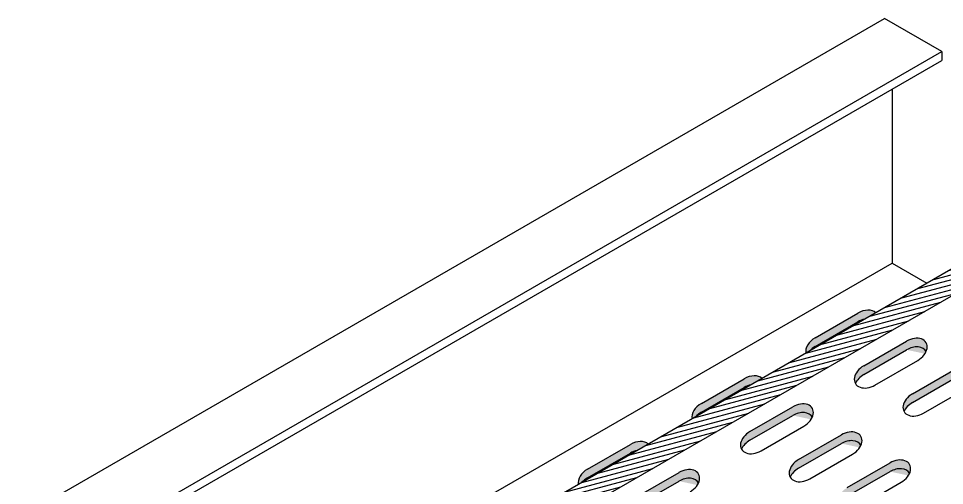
# Model space of a CAD drawing. Header units: millimetres. Extents: x 73539 to 164333, y 19300 to 40000.
# Drawn here: x 123665 to 126739, y 34182 to 35733 of the extents above; entities that cross this region are included whole.
import ezdxf

# ---------------------------------------------------------------- set-up
doc = ezdxf.new("R2010")
doc.units = ezdxf.units.MM

msp = doc.modelspace()

# ---------------------------------------------------------------- hatches: boundary and pattern name
h = msp.add_hatch()
h.set_pattern_fill('ANSI31', color=250, scale=5, angle=330, style=0)
h.set_pattern_definition([(15, (61424.906, -1722.277), (-4.1087523, 15.3340725), [])])
edge = h.paths.add_edge_path()
edge.add_ellipse((127837.2, 35476.5), major_axis=(-19.4, 33.6), ratio=0.56561, start_angle=180, end_angle=360)
edge.add_line((127817.9, 35510), (118959.2, 30395.5))
edge.add_ellipse((118966.4, 30354.9), major_axis=(-23, 39.9), ratio=0.56561, start_angle=212.6369, end_angle=327.3631, ccw=False)
edge.add_line((119000.8, 30330), (127856.6, 35442.9))
h = msp.add_hatch(color=250)
h.dxf.hatch_style = 1
h.paths.add_polyline_path([(126474.2, 34734.3), (126511.5, 34755.8), (126511.3, 34755.9), (126510.3, 34756.8), (126509.1, 34757.7), (126508, 34758.5), (126506.8, 34759.2), (126505.5, 34759.9), (126504.2, 34760.6), (126502.8, 34761.2), (126501.4, 34761.7), (126500, 34762.2), (126498.5, 34762.7), (126497, 34763.1), (126495.5, 34763.4), (126493.9, 34763.7), (126492.3, 34763.9), (126490.6, 34764.1), (126489, 34764.2), (126487.3, 34764.3), (126485.6, 34764.3), (126483.8, 34764.3), (126482.1, 34764.2), (126480.3, 34764.1), (126478.5, 34763.8), (126476.7, 34763.6), (126474.9, 34763.3), (126473.1, 34762.9), (126471.3, 34762.5), (126469.5, 34762), (126467.7, 34761.5), (126465.9, 34760.9), (126464.1, 34760.3), (126462.3, 34759.6), (126460.5, 34758.9), (126458.7, 34758.1), (126457, 34757.3), (126455.2, 34756.5), (126453.5, 34755.6), (126451.8, 34754.6), (126309.7, 34672.6), (126308.6, 34671.9), (126307.5, 34671.2), (126306.4, 34670.5), (126305.3, 34669.8), (126304.2, 34669.1), (126303.1, 34668.3), (126302.1, 34667.5), (126301, 34666.7), (126300, 34665.9), (126299, 34665.1), (126298, 34664.3), (126297.1, 34663.4), (126296.1, 34662.6), (126295.2, 34661.7), (126294.3, 34660.8), (126293.4, 34659.9), (126292.6, 34659), (126291.7, 34658.1), (126290.9, 34657.2), (126290.1, 34656.2), (126289.3, 34655.3), (126288.6, 34654.3), (126287.8, 34653.4), (126287.1, 34652.4), (126286.4, 34651.4), (126285.8, 34650.4), (126285.1, 34649.4), (126284.5, 34648.4), (126284, 34647.4), (126283.4, 34646.4), (126282.9, 34645.4), (126282.4, 34644.4), (126281.9, 34643.4), (126281.5, 34642.3), (126281, 34641.3), (126280.7, 34640.3), (126280.3, 34639.3), (126280, 34638.3), (126279.7, 34637.2), (126279.4, 34636.2), (126279.1, 34635.2), (126278.9, 34634.2), (126278.7, 34633.2), (126278.6, 34632.2), (126278.5, 34631.2), (126278.4, 34630.2), (126278.3, 34629.2), (126278.3, 34628.2), (126278.2, 34627.3), (126278.3, 34626.3), (126278.3, 34625.3), (126278.4, 34624.4), (126278.5, 34623.5), (126278.7, 34622.5), (126278.8, 34621.6), (126278.8, 34621.5), (126291.1, 34628.6), (126291, 34628.4), (126291.4, 34628.9), (126291.9, 34629.4), (126292.3, 34629.9), (126292.8, 34630.4), (126293.2, 34630.8), (126293.7, 34631.3), (126294.1, 34631.8), (126294.6, 34632.3), (126295.1, 34632.7), (126295.6, 34633.2), (126296.1, 34633.6), (126296.5, 34634.1), (126297, 34634.5), (126297.5, 34635), (126298, 34635.4), (126298.6, 34635.9), (126299.1, 34636.3), (126299.6, 34636.7), (126300.1, 34637.2), (126300.7, 34637.6), (126301.2, 34638), (126301.7, 34638.4), (126302.3, 34638.8), (126302.8, 34639.2), (126303.4, 34639.6), (126303.9, 34640), (126304.5, 34640.4), (126305.1, 34640.8), (126305.6, 34641.2), (126306.2, 34641.5), (126306.8, 34641.9), (126307.4, 34642.3), (126307.9, 34642.6), (126308.5, 34643), (126309.1, 34643.3), (126309.7, 34643.7), (126451.8, 34725.7), (126453, 34726.4), (126454.1, 34727), (126455.3, 34727.6), (126456.5, 34728.2), (126457.7, 34728.8), (126458.9, 34729.3), (126460.1, 34729.9), (126461.3, 34730.4), (126462.5, 34730.8), (126463.7, 34731.3), (126464.9, 34731.7), (126466.1, 34732.2), (126467.4, 34732.5), (126468.6, 34732.9), (126469.8, 34733.3), (126471.1, 34733.6), (126472.3, 34733.9), (126473.5, 34734.1)])
h = msp.add_hatch(color=250)
h.dxf.hatch_style = 1
edge = h.paths.add_edge_path()
edge.add_ellipse((126631.7, 34600.5), major_axis=(-46.4, -26.8), ratio=0.689985, start_angle=179.6182, end_angle=270, ccw=False)
edge.add_ellipse((126631.7, 34629.4), major_axis=(-46.4, -26.8), ratio=0.689985, start_angle=136.9407, end_angle=270)
edge.add_line((126613.2, 34661.4), (126471.1, 34579.4))
edge.add_ellipse((126489.6, 34547.4), major_axis=(-46.4, -26.8), ratio=0.689985, start_angle=270, end_angle=359.6182)
edge.add_ellipse((126489.6, 34518.5), major_axis=(-46.4, -26.8), ratio=0.689985, start_angle=270, end_angle=316.9407, ccw=False)
edge.add_line((126471.1, 34550.5), (126613.2, 34632.5))
h = msp.add_hatch(color=250)
h.dxf.hatch_style = 1
edge = h.paths.add_edge_path()
edge.add_ellipse((126793.1, 34507.3), major_axis=(-46.4, -26.8), ratio=0.689985, start_angle=179.6182, end_angle=270, ccw=False)
edge.add_ellipse((126793.1, 34536.2), major_axis=(-46.4, -26.8), ratio=0.689985, start_angle=136.9407, end_angle=270)
edge.add_line((126774.6, 34568.2), (126632.5, 34486.2))
edge.add_ellipse((126651, 34454.2), major_axis=(-46.4, -26.8), ratio=0.689985, start_angle=270, end_angle=359.6182)
edge.add_ellipse((126651, 34425.3), major_axis=(-46.4, -26.8), ratio=0.689985, start_angle=270, end_angle=316.9407, ccw=False)
edge.add_line((126632.5, 34457.3), (126774.6, 34539.4))
h = msp.add_hatch(color=250)
h.dxf.hatch_style = 1
h.paths.add_polyline_path([(126096.4, 34516.2), (126133.7, 34537.7), (126133.5, 34537.8), (126132.5, 34538.7), (126131.4, 34539.5), (126130.2, 34540.3), (126129, 34541.1), (126127.7, 34541.8), (126126.4, 34542.5), (126125.1, 34543.1), (126123.7, 34543.6), (126122.2, 34544.1), (126120.8, 34544.6), (126119.2, 34545), (126117.7, 34545.3), (126116.1, 34545.6), (126114.5, 34545.8), (126112.9, 34546), (126111.2, 34546.1), (126109.5, 34546.2), (126107.8, 34546.2), (126106, 34546.2), (126104.3, 34546.1), (126102.5, 34545.9), (126100.7, 34545.7), (126098.9, 34545.5), (126097.1, 34545.2), (126095.3, 34544.8), (126093.5, 34544.4), (126091.7, 34543.9), (126089.9, 34543.4), (126088.1, 34542.8), (126086.3, 34542.2), (126084.5, 34541.5), (126082.7, 34540.8), (126080.9, 34540), (126079.2, 34539.2), (126077.4, 34538.4), (126075.7, 34537.4), (126074, 34536.5), (125931.9, 34454.5), (125930.8, 34453.8), (125929.7, 34453.1), (125928.6, 34452.4), (125927.5, 34451.7), (125926.4, 34450.9), (125925.4, 34450.2), (125924.3, 34449.4), (125923.3, 34448.6), (125922.3, 34447.8), (125921.3, 34447), (125920.3, 34446.2), (125919.3, 34445.3), (125918.4, 34444.5), (125917.4, 34443.6), (125916.5, 34442.7), (125915.6, 34441.8), (125914.8, 34440.9), (125913.9, 34440), (125913.1, 34439.1), (125912.3, 34438.1), (125911.5, 34437.2), (125910.8, 34436.2), (125910, 34435.2), (125909.3, 34434.3), (125908.7, 34433.3), (125908, 34432.3), (125907.4, 34431.3), (125906.8, 34430.3), (125906.2, 34429.3), (125905.6, 34428.3), (125905.1, 34427.3), (125904.6, 34426.3), (125904.1, 34425.2), (125903.7, 34424.2), (125903.3, 34423.2), (125902.9, 34422.2), (125902.5, 34421.2), (125902.2, 34420.1), (125901.9, 34419.1), (125901.6, 34418.1), (125901.4, 34417.1), (125901.1, 34416.1), (125901, 34415.1), (125900.8, 34414.1), (125900.7, 34413.1), (125900.6, 34412.1), (125900.5, 34411.1), (125900.5, 34410.1), (125900.5, 34409.2), (125900.5, 34408.2), (125900.5, 34407.2), (125900.6, 34406.3), (125900.7, 34405.4), (125900.9, 34404.4), (125901, 34403.5), (125901.1, 34403.4), (125913.4, 34410.5), (125913.2, 34410.3), (125913.7, 34410.8), (125914.1, 34411.3), (125914.5, 34411.8), (125915, 34412.3), (125915.4, 34412.7), (125915.9, 34413.2), (125916.4, 34413.7), (125916.8, 34414.1), (125917.3, 34414.6), (125917.8, 34415.1), (125918.3, 34415.5), (125918.8, 34416), (125919.3, 34416.4), (125919.8, 34416.9), (125920.3, 34417.3), (125920.8, 34417.8), (125921.3, 34418.2), (125921.8, 34418.6), (125922.4, 34419), (125922.9, 34419.5), (125923.4, 34419.9), (125924, 34420.3), (125924.5, 34420.7), (125925.1, 34421.1), (125925.6, 34421.5), (125926.2, 34421.9), (125926.7, 34422.3), (125927.3, 34422.7), (125927.9, 34423.1), (125928.4, 34423.4), (125929, 34423.8), (125929.6, 34424.2), (125930.2, 34424.5), (125930.8, 34424.9), (125931.3, 34425.2), (125931.9, 34425.6), (126074, 34507.6), (126075.2, 34508.3), (126076.3, 34508.9), (126077.5, 34509.5), (126078.7, 34510.1), (126079.9, 34510.7), (126081.1, 34511.2), (126082.3, 34511.7), (126083.5, 34512.3), (126084.7, 34512.7), (126085.9, 34513.2), (126087.1, 34513.6), (126088.4, 34514), (126089.6, 34514.4), (126090.8, 34514.8), (126092.1, 34515.1), (126093.3, 34515.5), (126094.5, 34515.8), (126095.7, 34516)])
h = msp.add_hatch(color=250)
h.dxf.hatch_style = 1
edge = h.paths.add_edge_path()
edge.add_ellipse((126253.9, 34382.4), major_axis=(-46.4, -26.8), ratio=0.689985, start_angle=179.6182, end_angle=270, ccw=False)
edge.add_ellipse((126253.9, 34411.3), major_axis=(-46.4, -26.8), ratio=0.689985, start_angle=136.9407, end_angle=270)
edge.add_line((126235.4, 34443.3), (126093.3, 34361.3))
edge.add_ellipse((126111.8, 34329.2), major_axis=(-46.4, -26.8), ratio=0.689985, start_angle=270, end_angle=359.6182)
edge.add_ellipse((126111.8, 34300.4), major_axis=(-46.4, -26.8), ratio=0.689985, start_angle=270, end_angle=316.9407, ccw=False)
edge.add_line((126093.3, 34332.4), (126235.4, 34414.4))
h = msp.add_hatch(color=250)
h.dxf.hatch_style = 1
edge = h.paths.add_edge_path()
edge.add_ellipse((126415.3, 34289.2), major_axis=(-46.4, -26.8), ratio=0.689985, start_angle=179.6182, end_angle=270, ccw=False)
edge.add_ellipse((126415.3, 34318.1), major_axis=(-46.4, -26.8), ratio=0.689985, start_angle=136.9407, end_angle=270)
edge.add_line((126396.8, 34350.1), (126254.7, 34268.1))
edge.add_ellipse((126273.2, 34236.1), major_axis=(-46.4, -26.8), ratio=0.689985, start_angle=270, end_angle=359.6182)
edge.add_ellipse((126273.2, 34207.2), major_axis=(-46.4, -26.8), ratio=0.689985, start_angle=270, end_angle=316.9407, ccw=False)
edge.add_line((126254.7, 34239.2), (126396.8, 34321.3))
h = msp.add_hatch(color=250)
h.dxf.hatch_style = 1
h.paths.add_polyline_path([(125718.6, 34298), (125755.9, 34319.6), (125755.8, 34319.7), (125754.7, 34320.6), (125753.6, 34321.4), (125752.4, 34322.2), (125751.2, 34323), (125750, 34323.7), (125748.6, 34324.3), (125747.3, 34325), (125745.9, 34325.5), (125744.5, 34326), (125743, 34326.5), (125741.5, 34326.9), (125739.9, 34327.2), (125738.3, 34327.5), (125736.7, 34327.7), (125735.1, 34327.9), (125733.4, 34328), (125731.7, 34328.1), (125730, 34328.1), (125728.3, 34328.1), (125726.5, 34328), (125724.7, 34327.8), (125723, 34327.6), (125721.2, 34327.4), (125719.4, 34327.1), (125717.6, 34326.7), (125715.8, 34326.3), (125713.9, 34325.8), (125712.1, 34325.3), (125710.3, 34324.7), (125708.5, 34324.1), (125706.7, 34323.4), (125704.9, 34322.7), (125703.2, 34321.9), (125701.4, 34321.1), (125699.7, 34320.2), (125698, 34319.3), (125696.3, 34318.4), (125554.2, 34236.3), (125553, 34235.7), (125551.9, 34235), (125550.8, 34234.3), (125549.7, 34233.6), (125548.6, 34232.8), (125547.6, 34232.1), (125546.5, 34231.3), (125545.5, 34230.5), (125544.5, 34229.7), (125543.5, 34228.9), (125542.5, 34228.1), (125541.5, 34227.2), (125540.6, 34226.4), (125539.7, 34225.5), (125538.8, 34224.6), (125537.9, 34223.7), (125537, 34222.8), (125536.2, 34221.9), (125535.3, 34221), (125534.5, 34220), (125533.8, 34219.1), (125533, 34218.1), (125532.3, 34217.1), (125531.6, 34216.2), (125530.9, 34215.2), (125530.2, 34214.2), (125529.6, 34213.2), (125529, 34212.2), (125528.4, 34211.2), (125527.9, 34210.2), (125527.3, 34209.2), (125526.8, 34208.2), (125526.4, 34207.1), (125525.9, 34206.1), (125525.5, 34205.1), (125525.1, 34204.1), (125524.7, 34203.1), (125524.4, 34202), (125524.1, 34201), (125523.8, 34200), (125523.6, 34199), (125523.4, 34198), (125523.2, 34197), (125523, 34196), (125522.9, 34195), (125522.8, 34194), (125522.7, 34193), (125522.7, 34192), (125522.7, 34191), (125522.7, 34190.1), (125522.8, 34189.1), (125522.8, 34188.2), (125523, 34187.2), (125523.1, 34186.3), (125523.3, 34185.4), (125523.3, 34185.3), (125535.6, 34192.4), (125535.9, 34192.7), (125536.3, 34193.2), (125536.8, 34193.7), (125537.2, 34194.2), (125537.7, 34194.6), (125538.1, 34195.1), (125538.6, 34195.6), (125539.1, 34196), (125539.5, 34196.5), (125540, 34197), (125540.5, 34197.4), (125541, 34197.9), (125541.5, 34198.3), (125542, 34198.8), (125542.5, 34199.2), (125543, 34199.6), (125543.5, 34200.1), (125544.1, 34200.5), (125544.6, 34200.9), (125545.1, 34201.4), (125545.6, 34201.8), (125546.2, 34202.2), (125546.7, 34202.6), (125547.3, 34203), (125547.8, 34203.4), (125548.4, 34203.8), (125548.9, 34204.2), (125549.5, 34204.6), (125550.1, 34204.9), (125550.7, 34205.3), (125551.2, 34205.7), (125551.8, 34206.1), (125552.4, 34206.4), (125553, 34206.8), (125553.6, 34207.1), (125554.2, 34207.5), (125696.3, 34289.5), (125697.4, 34290.2), (125698.6, 34290.8), (125699.7, 34291.4), (125700.9, 34292), (125702.1, 34292.6), (125703.3, 34293.1), (125704.5, 34293.6), (125705.7, 34294.1), (125706.9, 34294.6), (125708.1, 34295.1), (125709.4, 34295.5), (125710.6, 34295.9), (125711.8, 34296.3), (125713, 34296.7), (125714.3, 34297), (125715.5, 34297.4), (125716.7, 34297.6), (125718, 34297.9)])
h = msp.add_hatch(color=250)
h.dxf.hatch_style = 1
edge = h.paths.add_edge_path()
edge.add_ellipse((126576.7, 34196), major_axis=(-46.4, -26.8), ratio=0.689985, start_angle=179.6182, end_angle=270, ccw=False)
edge.add_ellipse((126576.7, 34224.9), major_axis=(-46.4, -26.8), ratio=0.689985, start_angle=136.9407, end_angle=270)
edge.add_line((126558.2, 34256.9), (126416.1, 34174.9))
edge.add_ellipse((126434.6, 34142.9), major_axis=(-46.4, -26.8), ratio=0.689985, start_angle=270, end_angle=359.6182)
edge.add_ellipse((126434.6, 34114), major_axis=(-46.4, -26.8), ratio=0.689985, start_angle=270, end_angle=316.9407, ccw=False)
edge.add_line((126416.1, 34146), (126558.2, 34228.1))
h = msp.add_hatch(color=250)
h.dxf.hatch_style = 1
edge = h.paths.add_edge_path()
edge.add_ellipse((125876.1, 34164.3), major_axis=(-46.4, -26.8), ratio=0.689985, start_angle=179.6182, end_angle=270, ccw=False)
edge.add_ellipse((125876.1, 34193.2), major_axis=(-46.4, -26.8), ratio=0.689985, start_angle=136.9407, end_angle=270)
edge.add_line((125857.7, 34225.2), (125715.6, 34143.2))
edge.add_ellipse((125734.1, 34111.1), major_axis=(-46.4, -26.8), ratio=0.689985, start_angle=270, end_angle=359.6182)
edge.add_ellipse((125734.1, 34082.3), major_axis=(-46.4, -26.8), ratio=0.689985, start_angle=270, end_angle=316.9407, ccw=False)
edge.add_line((125715.6, 34114.3), (125857.7, 34196.3))

# ---------------------------------------------------------------- linework, layer by layer
for p, q in [((119030, 31397.3), (126539.8, 35733.1)), ((126730.6, 35623), (126539.8, 35733.1)), ((119220.7, 31287.2), (126730.6, 35623)), ((119220.7, 31258.3), (126730.6, 35594.1)), ((126730.6, 35623), (126730.6, 35594.1)), ((126564.8, 35498.4), (126564.8, 34920.4)), ((119055, 30584.6), (126564.8, 34920.4)), ((126564.8, 34920.4), (126680.7, 34853.5))]:
    msp.add_line(p, q)
at = {"color": 30}
for p, q in [((127817.9, 35510), (118959.2, 30395.5)), ((127856.6, 35442.9), (118998, 30328.4))]:
    msp.add_line(p, q, dxfattribs=at)
at = {"color": 250}
for p, q in [((126309.7, 34672.6), (126451.8, 34754.6)), ((126309.7, 34643.7), (126451.8, 34725.7)), ((126471.1, 34579.4), (126613.2, 34661.4)), ((126471.1, 34550.5), (126613.2, 34632.5)), ((126508.1, 34515.3), (126650.2, 34597.4)), ((126632.5, 34486.2), (126774.6, 34568.2)), ((125931.9, 34454.5), (126074, 34536.5)), ((126632.5, 34457.3), (126774.6, 34539.4)), ((125931.9, 34425.6), (126074, 34507.6)), ((126669.5, 34422.1), (126811.6, 34504.2)), ((126093.3, 34361.3), (126235.4, 34443.3)), ((126093.3, 34332.4), (126235.4, 34414.4)), ((126130.3, 34297.2), (126272.4, 34379.3)), ((126254.7, 34268.1), (126396.8, 34350.1)), ((125554.2, 34236.3), (125696.3, 34318.4)), ((126254.7, 34239.2), (126396.8, 34321.3)), ((125554.2, 34207.5), (125696.3, 34289.5)), ((126291.7, 34204), (126433.8, 34286.1)), ((126416.1, 34174.9), (126558.2, 34256.9)), ((125715.6, 34143.2), (125857.7, 34225.2)), ((126416.1, 34146), (126558.2, 34228.1)), ((125715.6, 34114.3), (125857.7, 34196.3)), ((126453.1, 34110.9), (126595.2, 34192.9))]:
    msp.add_line(p, q, dxfattribs=at)
for centre, start_param, end_param in [((126470.3, 34722.6), 3.364926, 4.712389), ((126470.3, 34693.7), 4.255825, 4.712389), ((126328.2, 34640.5), 4.712389, 6.059852), ((126631.7, 34629.4), 1.570796, 4.712389), ((126328.2, 34611.7), 4.712389, 5.168953), ((126631.7, 34600.5), 3.13493, 4.712389), ((126489.6, 34547.4), 4.712389, 7.853982), ((126092.5, 34504.5), 3.364926, 4.712389), ((126489.6, 34518.5), 4.712389, 5.531659), ((126092.5, 34475.6), 4.255825, 4.712389), ((126253.9, 34411.3), 1.570796, 4.712389), ((126651, 34454.2), 4.712389, 7.853982), ((126651, 34425.3), 4.712389, 5.531659), ((125950.4, 34422.4), 4.712389, 6.059852), ((125950.4, 34393.6), 4.712389, 5.168953), ((126253.9, 34382.4), 3.13493, 4.712389), ((126415.3, 34318.1), 1.570796, 4.712389), ((126111.8, 34329.2), 4.712389, 7.853982), ((125714.7, 34286.4), 3.364926, 4.712389), ((126111.8, 34300.4), 4.712389, 5.531659), ((126415.3, 34289.2), 3.13493, 4.712389), ((125714.7, 34257.5), 4.255825, 4.712389), ((126576.7, 34224.9), 1.570796, 4.712389), ((126273.2, 34236.1), 4.712389, 7.853982), ((125572.7, 34204.3), 4.712389, 6.059852), ((125876.1, 34193.2), 1.570796, 4.712389), ((126273.2, 34207.2), 4.712389, 5.531659), ((126576.7, 34196), 3.13493, 4.712389), ((125572.7, 34175.5), 4.712389, 5.168953), ((125876.1, 34164.3), 3.13493, 4.712389)]:
    msp.add_ellipse(centre, major_axis=(-46.4, -26.8), ratio=0.689985, start_param=start_param, end_param=end_param, dxfattribs=at)

doc.saveas('drawing.dxf')
